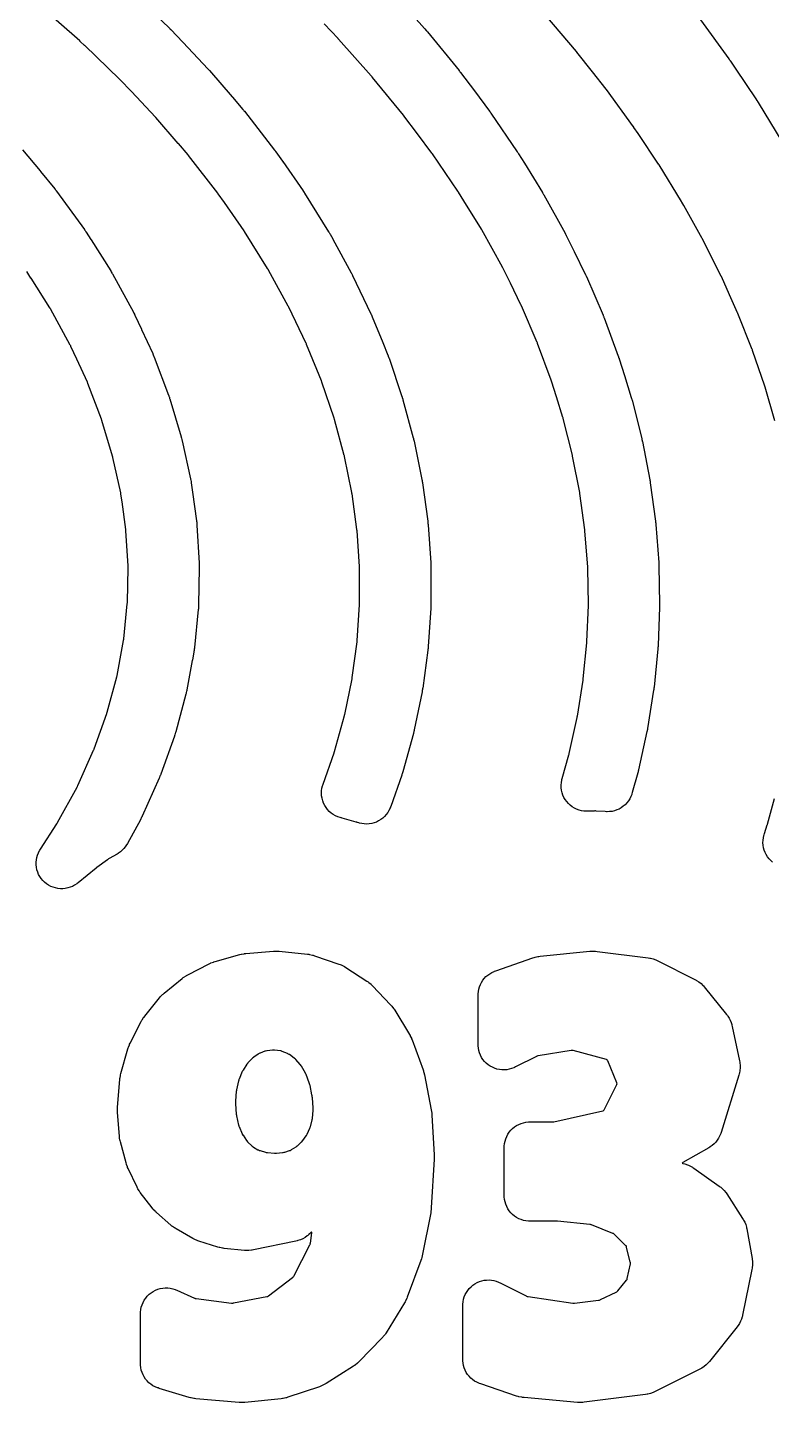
# Model space of a CAD drawing. Header units: metres. Extents: x -22.9 to 22.9, y 1.9 to 79.7.
# Drawn here: x 9.61 to 12.53, y 46.54 to 51.94 of the extents above; entities that cross this region are included whole.
import ezdxf

# ---------------------------------------------------------------- set-up
doc = ezdxf.new("R2010")
doc.units = ezdxf.units.M

msp = doc.modelspace()

# ---------------------------------------------------------------- linework, layer by layer
at = {"layer": 'MARKING'}
for points in [[(10.0262, 52.0741), (10.1657, 51.9393), (10.1663, 51.9387), (10.167, 51.9381), (10.1676, 51.9375), (10.1692, 51.9358), (10.1699, 51.9352), (10.1705, 51.9346), (10.1711, 51.9339), (10.2184, 51.8849), (10.2187, 51.8845), (10.2196, 51.8836), (10.2201, 51.8831), (10.3169, 51.7799), (10.3176, 51.7792), (10.3183, 51.7784), (10.3189, 51.7777), (10.3206, 51.7758), (10.3213, 51.7751), (10.322, 51.7743), (10.3226, 51.7736), (10.4126, 51.6698), (10.4129, 51.6694), (10.4136, 51.6686), (10.414, 51.6681), (10.4548, 51.6199), (10.4554, 51.6191), (10.4561, 51.6183), (10.4568, 51.6175), (10.4585, 51.6154), (10.4591, 51.6146), (10.4598, 51.6138), (10.4604, 51.613), (10.5787, 51.4608), (10.5794, 51.4599), (10.58, 51.459), (10.5807, 51.4581), (10.5824, 51.4558), (10.5831, 51.4549), (10.5837, 51.454), (10.5844, 51.4531), (10.6103, 51.4166), (10.6105, 51.4163), (10.6109, 51.4156), (10.6113, 51.4151), (10.691, 51.3002), (10.6917, 51.2992), (10.6924, 51.2982), (10.6931, 51.2972), (10.6949, 51.2945), (10.6956, 51.2934), (10.6962, 51.2924), (10.6969, 51.2913), (10.7913, 51.1398), (10.792, 51.1387), (10.7926, 51.1376), (10.7933, 51.1366), (10.7949, 51.1337), (10.7956, 51.1327), (10.7962, 51.1316), (10.7968, 51.1305), (10.8074, 51.1113), (10.8077, 51.1108), (10.8802, 50.9785), (10.8808, 50.9772), (10.8815, 50.976), (10.8821, 50.9748), (10.8837, 50.9716), (10.8844, 50.9704), (10.885, 50.9692), (10.8856, 50.9679), (10.9577, 50.817), (10.9583, 50.8157), (10.9589, 50.8144), (10.9595, 50.8131), (10.961, 50.8097), (10.9615, 50.8084), (10.9621, 50.8071), (10.9626, 50.8058), (11.0039, 50.7049), (11.004, 50.7046), (11.0243, 50.6546), (11.0248, 50.6532), (11.0254, 50.6519), (11.0259, 50.6505), (11.0272, 50.647), (11.0277, 50.6456), (11.0282, 50.6442), (11.0287, 50.6428), (11.0796, 50.4924), (11.0801, 50.4909), (11.0806, 50.4894), (11.081, 50.488), (11.0822, 50.4841), (11.0826, 50.4826), (11.0831, 50.4811), (11.0835, 50.4797), (11.1242, 50.3295), (11.1246, 50.3279), (11.125, 50.3264), (11.1254, 50.3249), (11.1263, 50.3208), (11.1267, 50.3193), (11.127, 50.3177), (11.1273, 50.3162), (11.1579, 50.1662), (11.1582, 50.1646), (11.1585, 50.163), (11.1588, 50.1614), (11.1595, 50.1572), (11.1597, 50.1556), (11.16, 50.154), (11.1602, 50.1524), (11.1807, 50.0025), (11.1809, 50.0009), (11.1811, 49.9992), (11.1813, 49.9976), (11.1817, 49.9933), (11.1819, 49.9916), (11.182, 49.99), (11.1822, 49.9883), (11.1925, 49.8386), (11.1926, 49.8369), (11.1927, 49.8353), (11.1928, 49.8336), (11.193, 49.8292), (11.193, 49.8275), (11.193, 49.8258), (11.193, 49.8241), (11.1933, 49.6745), (11.1933, 49.6728), (11.1933, 49.6711), (11.1932, 49.6694), (11.1931, 49.665), (11.193, 49.6633), (11.1929, 49.6616), (11.1928, 49.6599), (11.1829, 49.5103), (11.1828, 49.5086), (11.1826, 49.5068), (11.1825, 49.5051), (11.182, 49.5007), (11.1818, 49.499), (11.1816, 49.4973), (11.1814, 49.4956), (11.1611, 49.346), (11.1609, 49.3443), (11.1606, 49.3426), (11.1604, 49.3409), (11.1596, 49.3366), (11.1593, 49.3349), (11.159, 49.3332), (11.1587, 49.3315), (11.1278, 49.1818), (11.1275, 49.1802), (11.1271, 49.1785), (11.1267, 49.1769), (11.1257, 49.1726), (11.1253, 49.1709), (11.1249, 49.1693), (11.1244, 49.1677), (11.0828, 49.0178), (11.0824, 49.0162), (11.0819, 49.0146), (11.0814, 49.013), (11.0801, 49.0088), (11.0796, 49.0072), (11.0791, 49.0057), (11.0785, 49.0041), (11.0353, 48.8811), (11.0336, 48.8765), (11.0327, 48.8743), (11.0286, 48.8655), (11.0236, 48.857), (11.0178, 48.8491), (11.0113, 48.8419), (11.0041, 48.8352), (10.9963, 48.8293), (10.988, 48.8242), (10.9792, 48.82), (10.97, 48.8166), (10.9606, 48.8141), (10.9509, 48.8126), (10.9411, 48.812), (10.9314, 48.8124), (10.9217, 48.8137), (10.9122, 48.816), (10.9099, 48.8167), (10.9053, 48.8181), (10.9034, 48.8188), (10.902, 48.8192), (10.9007, 48.8197), (10.8993, 48.8201), (10.8447, 48.8354), (10.8422, 48.8361), (10.8401, 48.8366), (10.8369, 48.8375), (10.8274, 48.8406), (10.8183, 48.8446), (10.8097, 48.8495), (10.8016, 48.8552), (10.7941, 48.8618), (10.7872, 48.869), (10.7811, 48.8769), (10.7759, 48.8853), (10.7715, 48.8942), (10.768, 48.9035), (10.7654, 48.9132), (10.7639, 48.923), (10.7633, 48.9329), (10.7636, 48.9428), (10.765, 48.9527), (10.7674, 48.9624), (10.768, 48.9646), (10.7696, 48.9693), (10.8128, 49.0924), (10.8133, 49.094), (10.8138, 49.0956), (10.8143, 49.0972), (10.8534, 49.238), (10.8538, 49.2396), (10.8542, 49.2413), (10.8546, 49.2429), (10.8834, 49.3833), (10.8838, 49.385), (10.8841, 49.3867), (10.8843, 49.3883), (10.9033, 49.5285), (10.9035, 49.5302), (10.9037, 49.5319), (10.9038, 49.5336), (10.9131, 49.6737), (10.9132, 49.6754), (10.9133, 49.6771), (10.9133, 49.6788), (10.9131, 49.8189), (10.913, 49.8206), (10.913, 49.8223), (10.9129, 49.824), (10.9031, 49.9643), (10.903, 49.966), (10.9028, 49.9676), (10.9026, 49.9693), (10.8834, 50.11), (10.8832, 50.1116), (10.8829, 50.1132), (10.8826, 50.1148), (10.8539, 50.2559), (10.8535, 50.2575), (10.8531, 50.259), (10.8528, 50.2606), (10.8144, 50.4022), (10.8139, 50.4037), (10.8135, 50.4052), (10.813, 50.4067), (10.7648, 50.5491), (10.7643, 50.5505), (10.7638, 50.5519), (10.7633, 50.5533), (10.7449, 50.5984), (10.705, 50.696), (10.7045, 50.6973), (10.7039, 50.6986), (10.7033, 50.6999), (10.6346, 50.8437), (10.634, 50.845), (10.6333, 50.8462), (10.6327, 50.8474), (10.563, 50.9747), (10.5537, 50.9915), (10.5531, 50.9926), (10.5525, 50.9936), (10.5518, 50.9947), (10.4611, 51.1403), (10.4604, 51.1413), (10.4598, 51.1424), (10.4591, 51.1434), (10.3821, 51.2542), (10.3577, 51.2888), (10.357, 51.2897), (10.3563, 51.2906), (10.3557, 51.2915), (10.2411, 51.4389), (10.2405, 51.4397), (10.2398, 51.4405), (10.2392, 51.4413), (10.2011, 51.4862), (10.2007, 51.4867), (10.1128, 51.5881), (10.1122, 51.5889), (10.1115, 51.5896), (10.1108, 51.5903), (10.0169, 51.6904), (10.0165, 51.6909), (9.9713, 51.7378), (9.9706, 51.7385), (9.97, 51.7391), (9.9694, 51.7397), (9.8329, 51.8716), (9.8323, 51.8721), (9.8154, 51.8879), (9.8148, 51.8885), (9.8142, 51.889), (9.8137, 51.8895), (9.6488, 52.0344)], [(11.0381, 52.0846), (11.1679, 51.9387), (11.1681, 51.9385), (11.1687, 51.9378), (11.1691, 51.9374), (11.1749, 51.9308), (11.1754, 51.9301), (11.1759, 51.9295), (11.1765, 51.9289), (11.1779, 51.9273), (11.1784, 51.9266), (11.1789, 51.926), (11.1794, 51.9254), (11.3042, 51.7728), (11.3048, 51.772), (11.3054, 51.7712), (11.306, 51.7705), (11.3076, 51.7685), (11.3082, 51.7677), (11.3088, 51.7669), (11.3094, 51.7661), (11.3641, 51.6936), (11.3645, 51.6931), (11.424, 51.6131), (11.4246, 51.6122), (11.4252, 51.6114), (11.4258, 51.6106), (11.4273, 51.6084), (11.4279, 51.6076), (11.4285, 51.6067), (11.4291, 51.6059), (11.5328, 51.4537), (11.5334, 51.4529), (11.534, 51.452), (11.5345, 51.4511), (11.536, 51.4488), (11.5366, 51.448), (11.5371, 51.4471), (11.5377, 51.4462), (11.5605, 51.4096), (11.5607, 51.4092), (11.6318, 51.2938), (11.6324, 51.2928), (11.633, 51.2918), (11.6336, 51.2908), (11.6351, 51.2882), (11.6357, 51.2872), (11.6363, 51.2862), (11.6368, 51.2851), (11.7208, 51.1335), (11.7213, 51.1325), (11.7219, 51.1314), (11.7225, 51.1304), (11.7239, 51.1277), (11.7244, 51.1266), (11.7249, 51.1256), (11.7255, 51.1245), (11.7564, 51.0619), (11.7565, 51.0617), (11.8001, 50.9728), (11.8007, 50.9717), (11.8012, 50.9706), (11.8017, 50.9694), (11.8031, 50.9665), (11.8036, 50.9654), (11.8041, 50.9643), (11.8046, 50.9632), (11.8697, 50.8119), (11.8703, 50.8107), (11.8708, 50.8095), (11.8713, 50.8083), (11.8725, 50.8052), (11.873, 50.8039), (11.8735, 50.8027), (11.8739, 50.8015), (11.9299, 50.6505), (11.9303, 50.6492), (11.9308, 50.648), (11.9312, 50.6468), (11.9323, 50.6435), (11.9327, 50.6423), (11.9331, 50.641), (11.9335, 50.6398), (11.9537, 50.5748), (11.9805, 50.4889), (11.9809, 50.4876), (11.9813, 50.4863), (11.9817, 50.485), (11.9826, 50.4816), (11.983, 50.4802), (11.9834, 50.4789), (11.9837, 50.4776), (12.0218, 50.3269), (12.0221, 50.3256), (12.0225, 50.3242), (12.0228, 50.3228), (12.0236, 50.3193), (12.0239, 50.3179), (12.0241, 50.3165), (12.0244, 50.3152), (12.0536, 50.1646), (12.0539, 50.1632), (12.0541, 50.1618), (12.0544, 50.1604), (12.055, 50.1567), (12.0552, 50.1553), (12.0554, 50.1539), (12.0556, 50.1525), (12.076, 50.0021), (12.0762, 50.0006), (12.0763, 49.9992), (12.0765, 49.9978), (12.0769, 49.994), (12.077, 49.9926), (12.0772, 49.9912), (12.0773, 49.9897), (12.0889, 49.8393), (12.089, 49.8379), (12.0891, 49.8364), (12.0891, 49.835), (12.0893, 49.8312), (12.0894, 49.8297), (12.0894, 49.8283), (12.0895, 49.8268), (12.0923, 49.6765), (12.0923, 49.675), (12.0923, 49.6736), (12.0923, 49.6721), (12.0922, 49.6683), (12.0922, 49.6668), (12.0922, 49.6654), (12.0921, 49.6639), (12.0861, 49.5136), (12.086, 49.5121), (12.086, 49.5106), (12.0859, 49.5092), (12.0856, 49.5054), (12.0855, 49.5039), (12.0854, 49.5024), (12.0852, 49.501), (12.0703, 49.3506), (12.0702, 49.3492), (12.07, 49.3477), (12.0698, 49.3463), (12.0693, 49.3425), (12.0691, 49.341), (12.0689, 49.3396), (12.0687, 49.3381), (12.0448, 49.1877), (12.0446, 49.1863), (12.0443, 49.1849), (12.0441, 49.1834), (12.0434, 49.1797), (12.0431, 49.1783), (12.0428, 49.1768), (12.0425, 49.1754), (12.0095, 49.025), (12.0092, 49.0235), (12.0088, 49.0221), (12.0085, 49.0207), (12.0076, 49.0171), (12.0072, 49.0157), (12.0069, 49.0143), (12.0065, 49.0129), (11.9848, 48.9357), (11.9834, 48.931), (11.9826, 48.9288), (11.9791, 48.9197), (11.9747, 48.911), (11.9694, 48.9028), (11.9634, 48.8951), (11.9567, 48.888), (11.9493, 48.8817), (11.9413, 48.8761), (11.9328, 48.8712), (11.9239, 48.8673), (11.9147, 48.8642), (11.9052, 48.862), (11.8955, 48.8608), (11.8857, 48.8605), (11.8834, 48.8606), (11.8785, 48.8608), (11.8434, 48.8632), (11.8405, 48.8634), (11.8377, 48.8634), (11.8349, 48.8633), (11.8121, 48.8623), (11.8071, 48.8623), (11.8048, 48.8623), (11.7949, 48.8628), (11.7851, 48.8644), (11.7755, 48.8669), (11.7661, 48.8703), (11.7572, 48.8746), (11.7488, 48.8799), (11.7409, 48.8859), (11.7336, 48.8927), (11.727, 48.9001), (11.7213, 48.9082), (11.7163, 48.9168), (11.7122, 48.9259), (11.7091, 48.9353), (11.7069, 48.945), (11.7057, 48.9549), (11.7054, 48.9648), (11.7062, 48.9747), (11.7079, 48.9845), (11.7084, 48.9868), (11.7096, 48.9916), (11.7358, 49.0847), (11.7362, 49.0861), (11.7365, 49.0875), (11.7369, 49.0889), (11.7681, 49.2314), (11.7684, 49.2328), (11.7687, 49.2343), (11.7689, 49.2357), (11.7915, 49.378), (11.7917, 49.3794), (11.7919, 49.3809), (11.7921, 49.3824), (11.8062, 49.5245), (11.8063, 49.526), (11.8064, 49.5274), (11.8065, 49.5289), (11.8122, 49.671), (11.8122, 49.6725), (11.8122, 49.6739), (11.8122, 49.6754), (11.8096, 49.8175), (11.8095, 49.819), (11.8095, 49.8205), (11.8094, 49.8219), (11.7984, 49.9642), (11.7983, 49.9656), (11.7981, 49.9671), (11.798, 49.9685), (11.7787, 50.111), (11.7785, 50.1124), (11.7782, 50.1138), (11.778, 50.1152), (11.7503, 50.258), (11.75, 50.2594), (11.7497, 50.2607), (11.7494, 50.2621), (11.7132, 50.4053), (11.7128, 50.4066), (11.7125, 50.4079), (11.7121, 50.4092), (11.6864, 50.4915), (11.6673, 50.5529), (11.6669, 50.5542), (11.6665, 50.5554), (11.666, 50.5567), (11.6126, 50.7008), (11.6122, 50.702), (11.6117, 50.7033), (11.6112, 50.7045), (11.5488, 50.8491), (11.5483, 50.8503), (11.5478, 50.8514), (11.5473, 50.8525), (11.5055, 50.9377), (11.4758, 50.9976), (11.4753, 50.9987), (11.4748, 50.9997), (11.4742, 51.0008), (11.3934, 51.1467), (11.3929, 51.1477), (11.3923, 51.1487), (11.3917, 51.1497), (11.323, 51.2612), (11.3015, 51.2958), (11.3009, 51.2967), (11.3004, 51.2976), (11.2998, 51.2985), (11.1993, 51.4458), (11.1987, 51.4466), (11.1982, 51.4475), (11.1976, 51.4483), (11.1411, 51.5243), (11.0875, 51.5954), (11.0869, 51.5961), (11.0863, 51.5969), (11.0857, 51.5977), (10.9641, 51.7464), (10.9636, 51.747), (10.963, 51.7477), (10.9625, 51.7483), (10.9592, 51.7521), (10.8305, 51.8967), (10.8299, 51.8973), (10.8294, 51.8979), (10.8288, 51.8985), (10.7739, 51.9562)], [(12.5448, 50.3971), (12.5067, 50.5291), (12.5064, 50.5302), (12.506, 50.5314), (12.5056, 50.5325), (12.4575, 50.6734), (12.4571, 50.6745), (12.4567, 50.6756), (12.4562, 50.6767), (12.4001, 50.8182), (12.3997, 50.8193), (12.3992, 50.8203), (12.3988, 50.8214), (12.3668, 50.8924), (12.3347, 50.9639), (12.3343, 50.9649), (12.3338, 50.9658), (12.3333, 50.9668), (12.2616, 51.1095), (12.2611, 51.1105), (12.2606, 51.1115), (12.26, 51.1125), (12.1868, 51.2434), (12.1797, 51.256), (12.1793, 51.2568), (12.1788, 51.2577), (12.1783, 51.2585), (12.0899, 51.4028), (12.0893, 51.4037), (12.0888, 51.4046), (12.0882, 51.4054), (12.0076, 51.5256), (11.9912, 51.5499), (11.9907, 51.5507), (11.9902, 51.5514), (11.9897, 51.5521), (11.8835, 51.6981), (11.883, 51.6988), (11.8825, 51.6995), (11.8819, 51.7002), (11.8287, 51.7682), (11.7674, 51.8457), (11.7669, 51.8464), (11.7664, 51.847), (11.7658, 51.8477), (11.6455, 51.9896)], [(12.2532, 51.9719), (12.3641, 51.8194), (12.3646, 51.8186), (12.3652, 51.8179), (12.3657, 51.8172), (12.3688, 51.8127), (12.3693, 51.812), (12.3698, 51.8113), (12.3703, 51.8105), (12.3888, 51.7831), (12.389, 51.7828), (12.4729, 51.6577), (12.4735, 51.6568), (12.4741, 51.656), (12.4746, 51.6551), (12.4781, 51.6497), (12.4786, 51.6488), (12.4792, 51.648), (12.4797, 51.6471), (12.5729, 51.4949)], [(9.5885, 51.4619), (9.6577, 51.379), (9.6581, 51.3785), (9.6589, 51.3775), (9.6595, 51.3768), (9.7148, 51.3084), (9.7156, 51.3074), (9.7164, 51.3064), (9.7172, 51.3054), (9.7192, 51.3027), (9.72, 51.3017), (9.7208, 51.3007), (9.7216, 51.2996), (9.8317, 51.1482), (9.8325, 51.147), (9.8333, 51.1459), (9.8341, 51.1448), (9.8361, 51.1418), (9.8369, 51.1407), (9.8377, 51.1395), (9.8384, 51.1383), (9.8571, 51.1094), (9.8573, 51.1091), (9.8579, 51.1082), (9.8583, 51.1076), (9.9348, 50.9859), (9.9356, 50.9847), (9.9364, 50.9834), (9.9372, 50.9821), (9.9392, 50.9786), (9.94, 50.9773), (9.9407, 50.976), (9.9415, 50.9747), (10.0239, 50.8241), (10.0247, 50.8227), (10.0254, 50.8212), (10.0262, 50.8198), (10.0281, 50.8161), (10.0288, 50.8147), (10.0295, 50.8133), (10.0302, 50.8118), (10.0556, 50.7574), (10.0557, 50.7571), (10.056, 50.7565), (10.0562, 50.7561), (10.0999, 50.6606), (10.1006, 50.659), (10.1013, 50.6575), (10.1019, 50.656), (10.1036, 50.6519), (10.1043, 50.6504), (10.1049, 50.6488), (10.1055, 50.6472), (10.1623, 50.4974), (10.1629, 50.4957), (10.1635, 50.494), (10.1641, 50.4923), (10.1655, 50.4879), (10.1661, 50.4862), (10.1666, 50.4846), (10.1672, 50.4828), (10.2119, 50.3334), (10.2124, 50.3316), (10.2129, 50.3298), (10.2134, 50.328), (10.2146, 50.3233), (10.215, 50.3215), (10.2155, 50.3197), (10.2159, 50.3179), (10.2487, 50.1687), (10.2491, 50.1668), (10.2495, 50.165), (10.2498, 50.1631), (10.2507, 50.1581), (10.251, 50.1562), (10.2513, 50.1543), (10.2516, 50.1524), (10.2566, 50.1168), (10.2566, 50.1166), (10.2723, 50.0032), (10.2726, 50.0013), (10.2728, 49.9994), (10.273, 49.9974), (10.2735, 49.9924), (10.2737, 49.9904), (10.2739, 49.9885), (10.274, 49.9865), (10.2829, 49.8377), (10.283, 49.8357), (10.2831, 49.8338), (10.2831, 49.8318), (10.2832, 49.8266), (10.2832, 49.8246), (10.2832, 49.8226), (10.2832, 49.8206), (10.2803, 49.6719), (10.2802, 49.6699), (10.2801, 49.6679), (10.28, 49.6659), (10.2797, 49.6607), (10.2796, 49.6587), (10.2794, 49.6567), (10.2792, 49.6547), (10.2643, 49.5059), (10.264, 49.504), (10.2638, 49.502), (10.2636, 49.5), (10.2628, 49.4949), (10.2625, 49.493), (10.2622, 49.491), (10.2619, 49.489), (10.2558, 49.4555), (10.2557, 49.4552), (10.2343, 49.3397), (10.234, 49.3378), (10.2336, 49.3358), (10.2331, 49.3338), (10.232, 49.3287), (10.2315, 49.3268), (10.231, 49.3248), (10.2305, 49.3229), (10.1903, 49.1739), (10.1898, 49.172), (10.1892, 49.1701), (10.1887, 49.1682), (10.1871, 49.1633), (10.1865, 49.1614), (10.1859, 49.1595), (10.1852, 49.1576), (10.1319, 49.0085), (10.1313, 49.0067), (10.1306, 49.0048), (10.1299, 49.003), (10.128, 48.9984), (10.1273, 48.9966), (10.1265, 48.9948), (10.1257, 48.993), (10.0588, 48.8433), (10.0581, 48.8417), (10.0573, 48.8402), (10.0566, 48.8386), (10.0546, 48.8346), (10.0538, 48.8331), (10.0532, 48.8317), (10.0521, 48.8298), (10.0519, 48.8294), (10.0515, 48.8287), (10.0005, 48.7358), (9.9982, 48.7319), (9.9971, 48.73), (9.992, 48.7225), (9.9863, 48.7155), (9.98, 48.709), (9.9731, 48.7031), (9.9657, 48.6979), (9.9639, 48.6967), (9.96, 48.6943), (9.9289, 48.6763), (9.9267, 48.6749), (9.9245, 48.6735), (9.9223, 48.672), (9.8805, 48.6414), (9.8794, 48.6407), (9.8784, 48.6399), (9.8774, 48.639), (9.8065, 48.5814), (9.8027, 48.5784), (9.8012, 48.5773), (9.793, 48.5719), (9.7844, 48.5673), (9.7754, 48.5636), (9.7661, 48.5608), (9.7565, 48.5589), (9.7468, 48.5579), (9.737, 48.5579), (9.7273, 48.5589), (9.7178, 48.5608), (9.7084, 48.5636), (9.6994, 48.5673), (9.6908, 48.5719), (9.6826, 48.5772), (9.6751, 48.5834), (9.6682, 48.5903), (9.6619, 48.5978), (9.6565, 48.6058), (9.6518, 48.6144), (9.648, 48.6234), (9.6451, 48.6327), (9.6431, 48.6422), (9.6421, 48.6519), (9.642, 48.6617), (9.6428, 48.6714), (9.6446, 48.681), (9.6473, 48.6904), (9.6509, 48.6994), (9.6554, 48.7081), (9.6564, 48.7097), (9.6589, 48.7138), (9.7232, 48.813), (9.7242, 48.8145), (9.7251, 48.8161), (9.726, 48.8177), (9.8028, 48.9575), (9.8038, 48.9593), (9.8047, 48.9611), (9.8056, 48.963), (9.8679, 49.1024), (9.8687, 49.1042), (9.8694, 49.106), (9.8701, 49.1078), (9.9197, 49.2466), (9.9203, 49.2485), (9.9209, 49.2504), (9.9214, 49.2523), (9.9587, 49.3904), (9.9592, 49.3923), (9.9597, 49.3943), (9.9601, 49.3963), (9.9802, 49.5051), (9.9854, 49.5336), (9.9857, 49.5355), (9.986, 49.5375), (9.9862, 49.5395), (10.0001, 49.6771), (10.0002, 49.6791), (10.0003, 49.6811), (10.0004, 49.6831), (10.0032, 49.8207), (10.0032, 49.8226), (10.0031, 49.8246), (10.003, 49.8266), (9.9948, 49.9644), (9.9947, 49.9664), (9.9945, 49.9683), (9.9942, 49.9702), (9.9794, 50.0777), (9.9751, 50.1082), (9.9748, 50.1101), (9.9744, 50.112), (9.9741, 50.1139), (9.9435, 50.2527), (9.9431, 50.2545), (9.9426, 50.2563), (9.9421, 50.2581), (9.9003, 50.3978), (9.8998, 50.3995), (9.8992, 50.4012), (9.8986, 50.4029), (9.8453, 50.5436), (9.8447, 50.5452), (9.844, 50.5468), (9.8434, 50.5483), (9.8021, 50.6384), (9.7784, 50.6892), (9.7777, 50.6907), (9.777, 50.6921), (9.7762, 50.6935), (9.6979, 50.8365), (9.6972, 50.8378), (9.6964, 50.8391), (9.6956, 50.8404), (9.622, 50.9574), (9.6217, 50.9579), (9.6053, 50.9832)], [(12.5364, 48.6622), (12.529, 48.6687), (12.5223, 48.6758), (12.5163, 48.6835), (12.5111, 48.6918), (12.5068, 48.7005), (12.5033, 48.7097), (12.5007, 48.7191), (12.499, 48.7287), (12.4983, 48.7385), (12.4986, 48.7482), (12.4998, 48.7579), (12.5019, 48.7675), (12.5025, 48.7698), (12.504, 48.7744), (12.5153, 48.8087), (12.5156, 48.8098), (12.516, 48.8109), (12.5163, 48.8121), (12.5441, 48.912)]]:
    msp.add_lwpolyline(points, dxfattribs=at)
for points in [[(9.9614, 47.6992), (9.9707, 47.808), (9.9712, 47.8128), (9.9715, 47.8151), (9.9732, 47.8244), (9.9738, 47.8267), (9.9749, 47.8313), (10.0023, 47.9283), (10.0038, 47.9331), (10.0046, 47.9354), (10.0082, 47.9447), (10.0092, 47.947), (10.0114, 47.9515), (10.055, 48.0364), (10.0575, 48.0408), (10.0587, 48.043), (10.0643, 48.0516), (10.0658, 48.0536), (10.0689, 48.0577), (10.1265, 48.1292), (10.1299, 48.1331), (10.1316, 48.1351), (10.139, 48.1425), (10.1409, 48.1442), (10.1449, 48.1476), (10.2159, 48.2054), (10.22, 48.2086), (10.2222, 48.2102), (10.2309, 48.2159), (10.2332, 48.2172), (10.2378, 48.2197), (10.3221, 48.2629), (10.3267, 48.2651), (10.3289, 48.2661), (10.3383, 48.2698), (10.3407, 48.2706), (10.3455, 48.272), (10.4427, 48.2992), (10.4473, 48.3003), (10.4496, 48.3008), (10.4588, 48.3025), (10.4611, 48.3028), (10.4658, 48.3033), (10.5742, 48.3125), (10.5788, 48.3128), (10.5811, 48.3128), (10.5904, 48.3128), (10.5927, 48.3126), (10.5974, 48.3123), (10.7078, 48.301), (10.7135, 48.3002), (10.7163, 48.2998), (10.7275, 48.2973), (10.7303, 48.2965), (10.7358, 48.2948), (10.8316, 48.2618), (10.8372, 48.2596), (10.84, 48.2585), (10.8508, 48.2532), (10.8535, 48.2518), (10.8586, 48.2486), (10.9417, 48.1951), (10.9465, 48.1917), (10.9489, 48.19), (10.9581, 48.1824), (10.9602, 48.1804), (10.9644, 48.1762), (11.0348, 48.1022), (11.0385, 48.0982), (11.0402, 48.0961), (11.0468, 48.0875), (11.0483, 48.0852), (11.0513, 48.0807), (11.1089, 47.9851), (11.1113, 47.981), (11.1124, 47.9789), (11.1166, 47.9703), (11.1175, 47.9681), (11.1192, 47.9636), (11.1625, 47.8456), (11.1638, 47.8418), (11.1644, 47.84), (11.1666, 47.8323), (11.167, 47.8303), (11.1679, 47.8264), (11.1947, 47.6887), (11.1957, 47.682), (11.1965, 47.6754), (11.1972, 47.6687), (11.2062, 47.512), (11.2063, 47.5062), (11.2063, 47.5004), (11.2061, 47.4947), (11.195, 47.3042), (11.1944, 47.2974), (11.1935, 47.2906), (11.1924, 47.2839), (11.1593, 47.1159), (11.1584, 47.112), (11.158, 47.11), (11.1558, 47.1023), (11.1552, 47.1004), (11.1538, 47.0966), (11.1003, 46.9525), (11.0985, 46.948), (11.0975, 46.9458), (11.0933, 46.937), (11.0921, 46.9349), (11.0897, 46.9307), (11.0176, 46.8132), (11.0145, 46.8086), (11.013, 46.8064), (11.0062, 46.7977), (11.0044, 46.7956), (11.0007, 46.7916), (10.9115, 46.6997), (10.9072, 46.6956), (10.905, 46.6936), (10.8959, 46.6861), (10.8935, 46.6844), (10.8886, 46.6811), (10.7821, 46.6138), (10.7769, 46.6107), (10.7743, 46.6093), (10.7635, 46.6042), (10.7607, 46.603), (10.7551, 46.601), (10.6316, 46.5595), (10.6262, 46.5578), (10.6235, 46.5571), (10.6125, 46.5547), (10.6097, 46.5543), (10.6042, 46.5536), (10.4622, 46.5395), (10.4576, 46.5391), (10.4553, 46.539), (10.4461, 46.5389), (10.4438, 46.539), (10.4392, 46.5393), (10.2692, 46.5538), (10.264, 46.5544), (10.2615, 46.5548), (10.2513, 46.5567), (10.2488, 46.5573), (10.2438, 46.5587), (10.1256, 46.5943), (10.121, 46.5959), (10.1187, 46.5966), (10.1096, 46.6004), (10.101, 46.605), (10.0928, 46.6105), (10.0852, 46.6167), (10.0782, 46.6236), (10.072, 46.6312), (10.0665, 46.6394), (10.0619, 46.648), (10.0581, 46.6571), (10.0553, 46.6665), (10.0533, 46.6762), (10.0524, 46.6859), (10.0523, 46.6883), (10.0521, 46.6932), (10.0521, 46.8869), (10.0523, 46.8919), (10.0524, 46.8942), (10.0534, 46.9041), (10.0553, 46.9138), (10.0583, 46.9233), (10.0621, 46.9325), (10.0669, 46.9412), (10.0724, 46.9495), (10.0788, 46.9571), (10.0859, 46.964), (10.0937, 46.9703), (10.102, 46.9757), (10.1109, 46.9802), (10.1201, 46.9839), (10.1297, 46.9866), (10.1395, 46.9884), (10.1494, 46.9892), (10.1593, 46.989), (10.1692, 46.9878), (10.1789, 46.9856), (10.1883, 46.9825), (10.1905, 46.9816), (10.1951, 46.9797), (10.264, 46.9491), (10.2655, 46.9484), (10.2674, 46.9478), (10.2694, 46.9473), (10.271, 46.9471), (10.4098, 46.9297), (10.4115, 46.9295), (10.4137, 46.9295), (10.4158, 46.9297), (10.4175, 46.93), (10.5491, 46.9551), (10.5506, 46.9554), (10.5524, 46.956), (10.554, 46.957), (10.5552, 46.9579), (10.65, 47.0299), (10.6512, 47.0308), (10.6525, 47.032), (10.6535, 47.0336), (10.6542, 47.0349), (10.7177, 47.1591), (10.7183, 47.1603), (10.719, 47.162), (10.7194, 47.1637), (10.7196, 47.1651), (10.7248, 47.2056), (10.725, 47.207), (10.725, 47.2087), (10.7237, 47.2077), (10.7226, 47.2068), (10.7133, 47.1986), (10.7093, 47.1952), (10.7073, 47.1937), (10.6989, 47.1876), (10.6899, 47.1825), (10.6804, 47.1784), (10.6705, 47.1753), (10.6681, 47.1746), (10.663, 47.1734), (10.4956, 47.1386), (10.4906, 47.1377), (10.4881, 47.1373), (10.4781, 47.1362), (10.4681, 47.1362), (10.4656, 47.1363), (10.4605, 47.1367), (10.3815, 47.1444), (10.3763, 47.145), (10.3737, 47.1454), (10.3634, 47.1475), (10.3609, 47.1482), (10.3558, 47.1496), (10.2818, 47.1731), (10.2769, 47.1748), (10.2745, 47.1757), (10.265, 47.1799), (10.2627, 47.181), (10.2581, 47.1835), (10.1921, 47.2208), (10.1877, 47.2234), (10.1856, 47.2248), (10.1773, 47.2306), (10.1753, 47.2322), (10.1714, 47.2355), (10.1148, 47.2849), (10.1111, 47.2884), (10.1092, 47.2902), (10.1022, 47.2977), (10.1005, 47.2997), (10.0973, 47.3037), (10.0512, 47.3648), (10.0484, 47.3688), (10.047, 47.3708), (10.0419, 47.3792), (10.0407, 47.3814), (10.0385, 47.3857), (10.0033, 47.4585), (10.0013, 47.4628), (10.0004, 47.465), (9.9972, 47.4738), (9.9964, 47.476), (9.9951, 47.4805), (9.9728, 47.5637), (9.9717, 47.5681), (9.9712, 47.5703), (9.9697, 47.5792), (9.9694, 47.5814), (9.9689, 47.5859), (9.9614, 47.6784), (9.9611, 47.6825), (9.961, 47.6846), (9.9611, 47.6929), (9.9611, 47.695)], [(11.4121, 47.0202), (11.4218, 47.0204), (11.4315, 47.0196), (11.441, 47.0179), (11.4504, 47.0153), (11.4594, 47.0118), (11.4615, 47.0109), (11.4659, 47.0088), (11.5674, 46.9576), (11.569, 46.9568), (11.5711, 46.956), (11.5733, 46.9555), (11.575, 46.9552), (11.751, 46.9295), (11.7525, 46.9293), (11.7543, 46.9292), (11.7562, 46.9293), (11.7576, 46.9294), (11.8525, 46.9409), (11.8543, 46.9411), (11.8565, 46.9416), (11.8586, 46.9424), (11.8603, 46.9431), (11.922, 46.9728), (11.9236, 46.9736), (11.9256, 46.9748), (11.9272, 46.9764), (11.9284, 46.9778), (11.9622, 47.0196), (11.9632, 47.0208), (11.9643, 47.0225), (11.9649, 47.0244), (11.9652, 47.0259), (11.9771, 47.084), (11.9773, 47.0854), (11.9775, 47.0872), (11.9773, 47.089), (11.9769, 47.0904), (11.9624, 47.1494), (11.9621, 47.1509), (11.9614, 47.1526), (11.9603, 47.1541), (11.9592, 47.1551), (11.9151, 47.1995), (11.9138, 47.2006), (11.9122, 47.202), (11.9103, 47.203), (11.9088, 47.2036), (11.8244, 47.2369), (11.8229, 47.2375), (11.8211, 47.238), (11.8192, 47.2384), (11.8177, 47.2385), (11.6907, 47.2512), (11.6882, 47.2514), (11.6858, 47.2516), (11.6833, 47.2516), (11.5839, 47.2516), (11.579, 47.2517), (11.5767, 47.2519), (11.5669, 47.2528), (11.5573, 47.2547), (11.5479, 47.2576), (11.5388, 47.2613), (11.5302, 47.266), (11.522, 47.2714), (11.5144, 47.2776), (11.5075, 47.2846), (11.5013, 47.2922), (11.4958, 47.3003), (11.4912, 47.309), (11.4874, 47.318), (11.4846, 47.3274), (11.4827, 47.3371), (11.4817, 47.3468), (11.4816, 47.3492), (11.4815, 47.3541), (11.4815, 47.5391), (11.4816, 47.544), (11.4817, 47.5464), (11.4827, 47.5561), (11.4846, 47.5657), (11.4874, 47.5751), (11.4912, 47.5842), (11.4958, 47.5929), (11.5013, 47.601), (11.5075, 47.6086), (11.5144, 47.6155), (11.522, 47.6218), (11.5302, 47.6272), (11.5388, 47.6318), (11.5479, 47.6356), (11.5573, 47.6384), (11.5669, 47.6404), (11.5767, 47.6413), (11.579, 47.6414), (11.5839, 47.6416), (11.6679, 47.6416), (11.6697, 47.6416), (11.6742, 47.6421), (11.676, 47.6424), (11.8685, 47.685), (11.87, 47.6854), (11.8719, 47.686), (11.873, 47.6877), (11.8737, 47.6891), (11.9235, 47.7884), (11.9242, 47.7898), (11.9249, 47.7915), (11.9243, 47.7934), (11.9238, 47.7948), (11.8882, 47.8818), (11.8875, 47.8833), (11.8865, 47.8851), (11.8846, 47.8859), (11.883, 47.8863), (11.7518, 47.922), (11.7501, 47.9224), (11.7479, 47.9227), (11.7457, 47.9226), (11.744, 47.9224), (11.6152, 47.9013), (11.6135, 47.901), (11.6115, 47.9005), (11.6095, 47.8997), (11.608, 47.899), (11.5258, 47.8576), (11.5214, 47.8555), (11.5194, 47.8546), (11.5103, 47.8511), (11.501, 47.8484), (11.4915, 47.8467), (11.4818, 47.846), (11.4721, 47.8462), (11.4624, 47.8473), (11.453, 47.8493), (11.4437, 47.8523), (11.4348, 47.8561), (11.4263, 47.8608), (11.4183, 47.8663), (11.4109, 47.8725), (11.4041, 47.8794), (11.398, 47.887), (11.3926, 47.8951), (11.3881, 47.9036), (11.3845, 47.9126), (11.3817, 47.9219), (11.3798, 47.9314), (11.3789, 47.9411), (11.3787, 47.9433), (11.3786, 47.9482), (11.3786, 48.1378), (11.3787, 48.1425), (11.3789, 48.1448), (11.3798, 48.1543), (11.3816, 48.1636), (11.3842, 48.1727), (11.3878, 48.1815), (11.3921, 48.19), (11.3972, 48.198), (11.4031, 48.2055), (11.4097, 48.2124), (11.4168, 48.2186), (11.4246, 48.2241), (11.4328, 48.2289), (11.4414, 48.2328), (11.4436, 48.2337), (11.448, 48.2354), (11.5942, 48.2862), (11.5997, 48.288), (11.6026, 48.2888), (11.614, 48.2913), (11.6169, 48.2917), (11.6227, 48.2925), (11.8181, 48.3122), (11.8237, 48.3126), (11.8265, 48.3127), (11.8378, 48.3125), (11.8406, 48.3123), (11.8462, 48.3118), (12.0477, 48.2864), (12.0533, 48.2855), (12.0561, 48.285), (12.0671, 48.2823), (12.0778, 48.2783), (12.0804, 48.2772), (12.0856, 48.2748), (12.2308, 48.2015), (12.2355, 48.199), (12.2377, 48.1977), (12.2466, 48.1919), (12.2549, 48.1853), (12.2624, 48.1778), (12.2641, 48.1759), (12.2675, 48.1718), (12.3555, 48.063), (12.3584, 48.0593), (12.3598, 48.0574), (12.365, 48.0496), (12.3694, 48.0413), (12.3731, 48.0327), (12.3759, 48.0237), (12.3765, 48.0215), (12.3775, 48.0169), (12.4065, 47.8815), (12.4075, 47.8764), (12.4079, 47.8739), (12.409, 47.8637), (12.409, 47.8535), (12.408, 47.8432), (12.406, 47.8332), (12.4054, 47.8307), (12.404, 47.8258), (12.3337, 47.6005), (12.3322, 47.5961), (12.3314, 47.5939), (12.3278, 47.5853), (12.3234, 47.5771), (12.3183, 47.5693), (12.3125, 47.5621), (12.306, 47.5554), (12.299, 47.5493), (12.2914, 47.5439), (12.2895, 47.5427), (12.2855, 47.5403), (12.1836, 47.4814), (12.1823, 47.4806), (12.1809, 47.4796), (12.1825, 47.479), (12.1839, 47.4786), (12.1911, 47.4766), (12.1952, 47.4754), (12.1973, 47.4747), (12.2055, 47.4717), (12.2133, 47.468), (12.2209, 47.4636), (12.2227, 47.4625), (12.2263, 47.46), (12.3265, 47.3893), (12.3304, 47.3865), (12.3322, 47.385), (12.3395, 47.3788), (12.3461, 47.3719), (12.352, 47.3645), (12.3534, 47.3625), (12.3561, 47.3586), (12.4185, 47.2622), (12.4211, 47.258), (12.4223, 47.2558), (12.4269, 47.247), (12.4305, 47.2378), (12.4332, 47.2282), (12.4338, 47.2258), (12.4348, 47.221), (12.4557, 47.1043), (12.4564, 47.0996), (12.4567, 47.0973), (12.4575, 47.0878), (12.4574, 47.0784), (12.4564, 47.0689), (12.456, 47.0666), (12.4552, 47.062), (12.4185, 46.8827), (12.4175, 46.8781), (12.4169, 46.8758), (12.4142, 46.8668), (12.4105, 46.858), (12.4061, 46.8497), (12.401, 46.8418), (12.3996, 46.8399), (12.3967, 46.8361), (12.2882, 46.7004), (12.2847, 46.6963), (12.2829, 46.6943), (12.2753, 46.6866), (12.2669, 46.6798), (12.2579, 46.674), (12.2555, 46.6727), (12.2508, 46.6701), (12.0745, 46.5818), (12.0694, 46.5794), (12.0669, 46.5783), (12.0563, 46.5744), (12.0453, 46.5718), (12.0426, 46.5713), (12.037, 46.5704), (11.7959, 46.5399), (11.7905, 46.5394), (11.7879, 46.5392), (11.7771, 46.539), (11.7745, 46.5391), (11.7691, 46.5394), (11.5592, 46.5582), (11.5533, 46.5589), (11.5504, 46.5593), (11.5388, 46.5618), (11.5359, 46.5626), (11.5303, 46.5643), (11.3889, 46.6121), (11.3844, 46.6137), (11.3822, 46.6146), (11.3735, 46.6185), (11.3652, 46.6232), (11.3573, 46.6288), (11.3501, 46.635), (11.3434, 46.6419), (11.3375, 46.6494), (11.3323, 46.6574), (11.3279, 46.6659), (11.3243, 46.6748), (11.3216, 46.684), (11.3198, 46.6934), (11.3189, 46.7029), (11.3188, 46.7052), (11.3186, 46.71), (11.3186, 46.9182), (11.3188, 46.9231), (11.3189, 46.9253), (11.3198, 46.935), (11.3217, 46.9445), (11.3245, 46.9538), (11.3281, 46.9628), (11.3327, 46.9713), (11.338, 46.9794), (11.3441, 46.987), (11.3509, 46.9939), (11.3583, 47.0001), (11.3663, 47.0056), (11.3748, 47.0103), (11.3837, 47.0141), (11.393, 47.0171), (11.4025, 47.0191)], [(10.4521, 47.5937), (10.454, 47.5901), (10.4549, 47.5888), (10.4686, 47.5684), (10.4697, 47.5669), (10.4727, 47.5634), (10.474, 47.5621), (10.4893, 47.5477), (10.4907, 47.5464), (10.4945, 47.5436), (10.4961, 47.5426), (10.5138, 47.5324), (10.5154, 47.5315), (10.5199, 47.5296), (10.5217, 47.529), (10.5439, 47.5222), (10.5456, 47.5218), (10.5497, 47.521), (10.5514, 47.5208), (10.5792, 47.5183), (10.5808, 47.5182), (10.5848, 47.5182), (10.5864, 47.5183), (10.6105, 47.5208), (10.6124, 47.521), (10.617, 47.522), (10.6188, 47.5226), (10.6382, 47.5292), (10.6399, 47.5298), (10.644, 47.5318), (10.6456, 47.5327), (10.6634, 47.5436), (10.6648, 47.5445), (10.6682, 47.547), (10.6694, 47.5481), (10.685, 47.5627), (10.6862, 47.5638), (10.6889, 47.567), (10.6899, 47.5683), (10.7032, 47.5869), (10.7041, 47.5882), (10.706, 47.5917), (10.7067, 47.5931), (10.7174, 47.6164), (10.7179, 47.6178), (10.7192, 47.6212), (10.7196, 47.6227), (10.7266, 47.6503), (10.7269, 47.6516), (10.7275, 47.6551), (10.7277, 47.6566), (10.73, 47.6858), (10.7301, 47.6894), (10.7302, 47.693), (10.73, 47.6966), (10.7274, 47.7368), (10.727, 47.7404), (10.7266, 47.7439), (10.7259, 47.7474), (10.7182, 47.7842), (10.7173, 47.7877), (10.7163, 47.7912), (10.7152, 47.7946), (10.703, 47.8278), (10.7024, 47.8291), (10.7009, 47.8325), (10.7001, 47.8337), (10.6842, 47.8609), (10.6834, 47.8623), (10.6811, 47.8655), (10.68, 47.8668), (10.6625, 47.8867), (10.6612, 47.8881), (10.6578, 47.8912), (10.6563, 47.8923), (10.6374, 47.906), (10.6357, 47.9071), (10.6314, 47.9095), (10.6296, 47.9103), (10.6089, 47.9188), (10.6075, 47.9193), (10.6058, 47.9199), (10.604, 47.9203), (10.6026, 47.9205), (10.5793, 47.9234), (10.5774, 47.9235), (10.5725, 47.9236), (10.5705, 47.9234), (10.5499, 47.9211), (10.5479, 47.9208), (10.543, 47.9196), (10.5411, 47.919), (10.5224, 47.912), (10.5207, 47.9113), (10.5164, 47.9091), (10.5148, 47.9081), (10.497, 47.8963), (10.4956, 47.8953), (10.4922, 47.8924), (10.4909, 47.8912), (10.4744, 47.8742), (10.4733, 47.873), (10.4707, 47.8698), (10.4698, 47.8684), (10.455, 47.8455), (10.4542, 47.8442), (10.4525, 47.8408), (10.4519, 47.8394), (10.4395, 47.8093), (10.439, 47.808), (10.438, 47.8048), (10.4377, 47.8035), (10.4294, 47.7677), (10.4291, 47.7664), (10.4287, 47.7632), (10.4285, 47.7619), (10.4258, 47.7237), (10.4257, 47.7202), (10.4257, 47.7168), (10.4258, 47.7134), (10.4286, 47.6713), (10.4287, 47.67), (10.4292, 47.6668), (10.4294, 47.6655), (10.4376, 47.6293), (10.438, 47.6279), (10.4391, 47.6244), (10.4396, 47.623), (10.4514, 47.5951)]]:
    msp.add_lwpolyline(points, close=True, dxfattribs=at)

doc.saveas('drawing.dxf')
